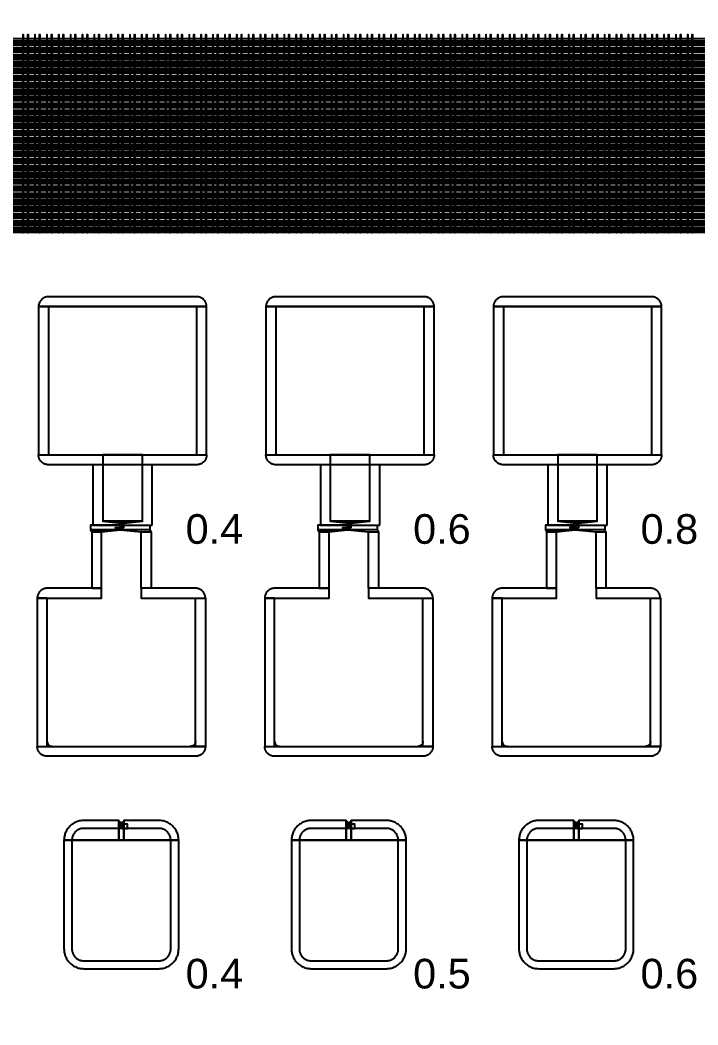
# Model space of a CAD drawing. Extents: x -50000 to 50000, y -50000 to 50000.
# Drawn here: x -17955 to -16584, y 39586 to 41620 of the extents above; entities that cross this region are included whole.
import ezdxf

# ---------------------------------------------------------------- set-up
doc = ezdxf.new("R2010")
doc.units = 0
doc.layers.get('0').update_dxf_attribs({"linetype": 'CONTINUOUS'})
for name, color, linetype in [('BASEMETAL', 4, 'CONTINUOUS'), ('FRAME', 8, 'CONTINUOUS'), ('MARKERS', 2, 'CONTINUOUS'), ('SECONDLAYER', 6, 'CONTINUOUS')]:
    doc.layers.add(name, color=color, linetype=linetype)
doc.styles.get("Standard").update_dxf_attribs({"font": 'arial.ttf'})

# ---------------------------------------------------------------- blocks, each defined once
blk = doc.blocks.new('CHIP_JARRAY')
for points in [[(500, 5478), (6500, 5478), (6500, 5482.3), (500, 5482.3)], [(500, 5475), (6500, 5475), (6500, 5477), (500, 5477)], [(500, 5472), (6500, 5472), (6500, 5474.4), (500, 5474.4)], [(500, 5469), (6500, 5469), (6500, 5471), (500, 5471)], [(500, 5464), (6500, 5464), (6500, 5468.3), (500, 5468.3)], [(500, 5461), (6500, 5461), (6500, 5463), (500, 5463)], [(500, 5458), (6500, 5458), (6500, 5460.4), (500, 5460.4)], [(500, 5455), (6500, 5455), (6500, 5457), (500, 5457)], [(500, 5450), (6500, 5450), (6500, 5454.3), (500, 5454.3)], [(500, 5447), (6500, 5447), (6500, 5449), (500, 5449)], [(500, 5444), (6500, 5444), (6500, 5446.4), (500, 5446.4)], [(500, 5441), (6500, 5441), (6500, 5443), (500, 5443)], [(500, 5436), (6500, 5436), (6500, 5440.3), (500, 5440.3)], [(500, 5433), (6500, 5433), (6500, 5435), (500, 5435)], [(500, 5430), (6500, 5430), (6500, 5432.4), (500, 5432.4)], [(500, 5427), (6500, 5427), (6500, 5429), (500, 5429)], [(500, 5422), (6500, 5422), (6500, 5426.3), (500, 5426.3)], [(500, 5419), (6500, 5419), (6500, 5421), (500, 5421)], [(500, 5416), (6500, 5416), (6500, 5418.4), (500, 5418.4)], [(500, 5413), (6500, 5413), (6500, 5415), (500, 5415)], [(500, 5408), (6500, 5408), (6500, 5412.3), (500, 5412.3)], [(500, 5405), (6500, 5405), (6500, 5407), (500, 5407)], [(500, 5402), (6500, 5402), (6500, 5404.4), (500, 5404.4)], [(500, 5399), (6500, 5399), (6500, 5401), (500, 5401)], [(500, 5394), (6500, 5394), (6500, 5398.3), (500, 5398.3)], [(500, 5391), (6500, 5391), (6500, 5393), (500, 5393)], [(500, 5388), (6500, 5388), (6500, 5390.4), (500, 5390.4)], [(500, 5385), (6500, 5385), (6500, 5387), (500, 5387)], [(500, 5380), (6500, 5380), (6500, 5384.3), (500, 5384.3)], [(500, 5377), (6500, 5377), (6500, 5379), (500, 5379)], [(500, 5374), (6500, 5374), (6500, 5376.4), (500, 5376.4)], [(500, 5371), (6500, 5371), (6500, 5373), (500, 5373)], [(500, 5366), (6500, 5366), (6500, 5370.3), (500, 5370.3)], [(500, 5363), (6500, 5363), (6500, 5365), (500, 5365)], [(500, 5360), (6500, 5360), (6500, 5362.4), (500, 5362.4)], [(500, 5357), (6500, 5357), (6500, 5359), (500, 5359)], [(500, 5352), (6500, 5352), (6500, 5356.3), (500, 5356.3)], [(500, 5349), (6500, 5349), (6500, 5351), (500, 5351)], [(500, 5346), (6500, 5346), (6500, 5348.4), (500, 5348.4)], [(500, 5343), (6500, 5343), (6500, 5345), (500, 5345)], [(500, 5338), (6500, 5338), (6500, 5342.3), (500, 5342.3)], [(500, 5335), (6500, 5335), (6500, 5337), (500, 5337)], [(500, 5332), (6500, 5332), (6500, 5334.4), (500, 5334.4)], [(500, 5329), (6500, 5329), (6500, 5331), (500, 5331)], [(500, 5324), (6500, 5324), (6500, 5328.3), (500, 5328.3)], [(500, 5321), (6500, 5321), (6500, 5323), (500, 5323)], [(500, 5318), (6500, 5318), (6500, 5320.4), (500, 5320.4)], [(500, 5315), (6500, 5315), (6500, 5317), (500, 5317)], [(500, 5310), (6500, 5310), (6500, 5314.3), (500, 5314.3)], [(500, 5307), (6500, 5307), (6500, 5309), (500, 5309)], [(500, 5304), (6500, 5304), (6500, 5306.4), (500, 5306.4)], [(500, 5301), (6500, 5301), (6500, 5303), (500, 5303)], [(500, 5296), (6500, 5296), (6500, 5300.3), (500, 5300.3)], [(500, 5293), (6500, 5293), (6500, 5295), (500, 5295)], [(500, 5290), (6500, 5290), (6500, 5292.4), (500, 5292.4)], [(500, 5287), (6500, 5287), (6500, 5289), (500, 5289)], [(500, 5282), (6500, 5282), (6500, 5286.3), (500, 5286.3)], [(500, 5279), (6500, 5279), (6500, 5281), (500, 5281)], [(500, 5276), (6500, 5276), (6500, 5278.4), (500, 5278.4)], [(500, 5273), (6500, 5273), (6500, 5275), (500, 5275)], [(500, 5268), (6500, 5268), (6500, 5272.3), (500, 5272.3)], [(500, 5265), (6500, 5265), (6500, 5267), (500, 5267)], [(500, 5262), (6500, 5262), (6500, 5264.4), (500, 5264.4)], [(500, 5259), (6500, 5259), (6500, 5261), (500, 5261)], [(500, 5254), (6500, 5254), (6500, 5258.3), (500, 5258.3)], [(500, 5251), (6500, 5251), (6500, 5253), (500, 5253)], [(500, 5248), (6500, 5248), (6500, 5250.4), (500, 5250.4)], [(500, 5245), (6500, 5245), (6500, 5247), (500, 5247)], [(500, 5240), (6500, 5240), (6500, 5244.3), (500, 5244.3)], [(500, 5237), (6500, 5237), (6500, 5239), (500, 5239)], [(500, 5234), (6500, 5234), (6500, 5236.4), (500, 5236.4)], [(500, 5231), (6500, 5231), (6500, 5233), (500, 5233)], [(500, 5226), (6500, 5226), (6500, 5230.3), (500, 5230.3)], [(500, 5223), (6500, 5223), (6500, 5225), (500, 5225)], [(500, 5220), (6500, 5220), (6500, 5222.4), (500, 5222.4)], [(500, 5217), (6500, 5217), (6500, 5219), (500, 5219)], [(500, 5212), (6500, 5212), (6500, 5216.3), (500, 5216.3)], [(500, 5209), (6500, 5209), (6500, 5211), (500, 5211)], [(500, 5206), (6500, 5206), (6500, 5208.4), (500, 5208.4)], [(500, 5203), (6500, 5203), (6500, 5205), (500, 5205)], [(500, 5198), (6500, 5198), (6500, 5202.3), (500, 5202.3)], [(500, 5195), (6500, 5195), (6500, 5197), (500, 5197)], [(500, 5192), (6500, 5192), (6500, 5194.4), (500, 5194.4)], [(500, 5189), (6500, 5189), (6500, 5191), (500, 5191)], [(500, 5184), (6500, 5184), (6500, 5188.3), (500, 5188.3)], [(500, 5181), (6500, 5181), (6500, 5183), (500, 5183)], [(500, 5178), (6500, 5178), (6500, 5180.4), (500, 5180.4)], [(500, 5175), (6500, 5175), (6500, 5177), (500, 5177)], [(500, 5170), (6500, 5170), (6500, 5174.3), (500, 5174.3)], [(500, 5167), (6500, 5167), (6500, 5169), (500, 5169)], [(500, 5164), (6500, 5164), (6500, 5166.4), (500, 5166.4)], [(500, 5161), (6500, 5161), (6500, 5163), (500, 5163)], [(500, 5156), (6500, 5156), (6500, 5160.3), (500, 5160.3)], [(500, 5153), (6500, 5153), (6500, 5155), (500, 5155)], [(500, 5150), (6500, 5150), (6500, 5152.4), (500, 5152.4)], [(500, 5147), (6500, 5147), (6500, 5149), (500, 5149)], [(500, 5142), (6500, 5142), (6500, 5146.3), (500, 5146.3)], [(500, 5139), (6500, 5139), (6500, 5141), (500, 5141)], [(500, 5136), (6500, 5136), (6500, 5138.4), (500, 5138.4)], [(500, 5133), (6500, 5133), (6500, 5135), (500, 5135)], [(500, 5128), (6500, 5128), (6500, 5132.3), (500, 5132.3)], [(500, 5125), (6500, 5125), (6500, 5127), (500, 5127)], [(500, 5122), (6500, 5122), (6500, 5124.4), (500, 5124.4)], [(500, 5119), (6500, 5119), (6500, 5121), (500, 5121)], [(500, 5114), (6500, 5114), (6500, 5118.3), (500, 5118.3)], [(500, 5111), (6500, 5111), (6500, 5113), (500, 5113)], [(500, 5108), (6500, 5108), (6500, 5110.4), (500, 5110.4)], [(500, 5105), (6500, 5105), (6500, 5107), (500, 5107)], [(500, 5100), (6500, 5100), (6500, 5104.3), (500, 5104.3)], [(500, 5097), (6500, 5097), (6500, 5099), (500, 5099)], [(500, 5094), (6500, 5094), (6500, 5096.4), (500, 5096.4)], [(500, 5091), (6500, 5091), (6500, 5093), (500, 5093)], [(3752.5, 4940), (3922.5, 4940), (3922.5, 4940), (3922.5, 4941), (3922.4, 4942.1), (3922.3, 4943.1), (3922.1, 4944.2), (3921.8, 4945.2), (3921.5, 4946.2), (3921.2, 4947.2), (3920.8, 4948.1), (3920.3, 4949.1), (3919.8, 4950), (3919.3, 4950.9), (3918.7, 4951.8), (3918, 4952.6), (3917.4, 4953.4), (3916.6, 4954.1), (3915.9, 4954.9), (3915.1, 4955.5), (3914.3, 4956.2), (3913.4, 4956.8), (3912.5, 4957.3), (3911.6, 4957.8), (3910.6, 4958.3), (3909.7, 4958.7), (3908.7, 4959), (3907.7, 4959.3), (3906.7, 4959.6), (3905.6, 4959.8), (3904.6, 4959.9), (3903.5, 4960), (3902.5, 4960), (3602.5, 4960), (3601.5, 4960), (3600.4, 4959.9), (3599.4, 4959.8), (3598.3, 4959.6), (3597.3, 4959.3), (3596.3, 4959), (3595.3, 4958.7), (3594.4, 4958.3), (3593.4, 4957.8), (3592.5, 4957.3), (3591.6, 4956.8), (3590.7, 4956.2), (3589.9, 4955.5), (3589.1, 4954.9), (3588.4, 4954.1), (3587.6, 4953.4), (3587, 4952.6), (3586.3, 4951.8), (3585.7, 4950.9), (3585.2, 4950), (3584.7, 4949.1), (3584.2, 4948.1), (3583.8, 4947.2), (3583.5, 4946.2), (3583.2, 4945.2), (3582.9, 4944.2), (3582.7, 4943.1), (3582.6, 4942.1), (3582.5, 4941), (3582.5, 4940), (3582.5, 4940)], [(4212.5, 4940), (4382.5, 4940), (4382.5, 4940), (4382.5, 4941), (4382.4, 4942.1), (4382.3, 4943.1), (4382.1, 4944.2), (4381.8, 4945.2), (4381.5, 4946.2), (4381.2, 4947.2), (4380.8, 4948.1), (4380.3, 4949.1), (4379.8, 4950), (4379.3, 4950.9), (4378.7, 4951.8), (4378, 4952.6), (4377.4, 4953.4), (4376.6, 4954.1), (4375.9, 4954.9), (4375.1, 4955.5), (4374.3, 4956.2), (4373.4, 4956.8), (4372.5, 4957.3), (4371.6, 4957.8), (4370.6, 4958.3), (4369.7, 4958.7), (4368.7, 4959), (4367.7, 4959.3), (4366.7, 4959.6), (4365.6, 4959.8), (4364.6, 4959.9), (4363.5, 4960), (4362.5, 4960), (4062.5, 4960), (4061.5, 4960), (4060.4, 4959.9), (4059.4, 4959.8), (4058.3, 4959.6), (4057.3, 4959.3), (4056.3, 4959), (4055.3, 4958.7), (4054.4, 4958.3), (4053.4, 4957.8), (4052.5, 4957.3), (4051.6, 4956.8), (4050.7, 4956.2), (4049.9, 4955.5), (4049.1, 4954.9), (4048.4, 4954.1), (4047.6, 4953.4), (4047, 4952.6), (4046.3, 4951.8), (4045.7, 4950.9), (4045.2, 4950), (4044.7, 4949.1), (4044.2, 4948.1), (4043.8, 4947.2), (4043.5, 4946.2), (4043.2, 4945.2), (4042.9, 4944.2), (4042.7, 4943.1), (4042.6, 4942.1), (4042.5, 4941), (4042.5, 4940), (4042.5, 4940)], [(4672.5, 4940), (4842.5, 4940), (4842.5, 4940), (4842.5, 4941), (4842.4, 4942.1), (4842.3, 4943.1), (4842.1, 4944.2), (4841.8, 4945.2), (4841.5, 4946.2), (4841.2, 4947.2), (4840.8, 4948.1), (4840.3, 4949.1), (4839.8, 4950), (4839.3, 4950.9), (4838.7, 4951.8), (4838, 4952.6), (4837.4, 4953.4), (4836.6, 4954.1), (4835.9, 4954.9), (4835.1, 4955.5), (4834.3, 4956.2), (4833.4, 4956.8), (4832.5, 4957.3), (4831.6, 4957.8), (4830.6, 4958.3), (4829.7, 4958.7), (4828.7, 4959), (4827.7, 4959.3), (4826.7, 4959.6), (4825.6, 4959.8), (4824.6, 4959.9), (4823.5, 4960), (4822.5, 4960), (4522.5, 4960), (4521.5, 4960), (4520.4, 4959.9), (4519.4, 4959.8), (4518.3, 4959.6), (4517.3, 4959.3), (4516.3, 4959), (4515.3, 4958.7), (4514.4, 4958.3), (4513.4, 4957.8), (4512.5, 4957.3), (4511.6, 4956.8), (4510.7, 4956.2), (4509.9, 4955.5), (4509.1, 4954.9), (4508.4, 4954.1), (4507.6, 4953.4), (4507, 4952.6), (4506.3, 4951.8), (4505.7, 4950.9), (4505.2, 4950), (4504.7, 4949.1), (4504.2, 4948.1), (4503.8, 4947.2), (4503.5, 4946.2), (4503.2, 4945.2), (4502.9, 4944.2), (4502.7, 4943.1), (4502.6, 4942.1), (4502.5, 4941), (4502.5, 4940), (4502.5, 4940)], [(3922.5, 4640), (3922.5, 4940), (3582.5, 4940), (3582.5, 4640)], [(4382.5, 4640), (4382.5, 4940), (4042.5, 4940), (4042.5, 4640)], [(4842.5, 4640), (4842.5, 4940), (4502.5, 4940), (4502.5, 4640)], [(3752.5, 4640), (3922.5, 4640), (3922.5, 4640), (3922.5, 4639), (3922.4, 4637.9), (3922.3, 4636.9), (3922.1, 4635.8), (3921.8, 4634.8), (3921.5, 4633.8), (3921.2, 4632.8), (3920.8, 4631.9), (3920.3, 4630.9), (3919.8, 4630), (3919.3, 4629.1), (3918.7, 4628.2), (3918, 4627.4), (3917.4, 4626.6), (3916.6, 4625.9), (3915.9, 4625.1), (3915.1, 4624.5), (3914.3, 4623.8), (3913.4, 4623.2), (3912.5, 4622.7), (3911.6, 4622.2), (3910.6, 4621.7), (3909.7, 4621.3), (3908.7, 4621), (3907.7, 4620.7), (3906.7, 4620.4), (3905.6, 4620.2), (3904.6, 4620.1), (3903.5, 4620), (3902.5, 4620), (3602.5, 4620), (3601.5, 4620), (3600.4, 4620.1), (3599.4, 4620.2), (3598.3, 4620.4), (3597.3, 4620.7), (3596.3, 4621), (3595.3, 4621.3), (3594.4, 4621.7), (3593.4, 4622.2), (3592.5, 4622.7), (3591.6, 4623.2), (3590.7, 4623.8), (3589.9, 4624.5), (3589.1, 4625.1), (3588.4, 4625.9), (3587.6, 4626.6), (3587, 4627.4), (3586.3, 4628.2), (3585.7, 4629.1), (3585.2, 4630), (3584.7, 4630.9), (3584.2, 4631.9), (3583.8, 4632.8), (3583.5, 4633.8), (3583.2, 4634.8), (3582.9, 4635.8), (3582.7, 4636.9), (3582.6, 4637.9), (3582.5, 4639), (3582.5, 4640), (3582.5, 4640)], [(4212.5, 4640), (4382.5, 4640), (4382.5, 4640), (4382.5, 4639), (4382.4, 4637.9), (4382.3, 4636.9), (4382.1, 4635.8), (4381.8, 4634.8), (4381.5, 4633.8), (4381.2, 4632.8), (4380.8, 4631.9), (4380.3, 4630.9), (4379.8, 4630), (4379.3, 4629.1), (4378.7, 4628.2), (4378, 4627.4), (4377.4, 4626.6), (4376.6, 4625.9), (4375.9, 4625.1), (4375.1, 4624.5), (4374.3, 4623.8), (4373.4, 4623.2), (4372.5, 4622.7), (4371.6, 4622.2), (4370.6, 4621.7), (4369.7, 4621.3), (4368.7, 4621), (4367.7, 4620.7), (4366.7, 4620.4), (4365.6, 4620.2), (4364.6, 4620.1), (4363.5, 4620), (4362.5, 4620), (4062.5, 4620), (4061.5, 4620), (4060.4, 4620.1), (4059.4, 4620.2), (4058.3, 4620.4), (4057.3, 4620.7), (4056.3, 4621), (4055.3, 4621.3), (4054.4, 4621.7), (4053.4, 4622.2), (4052.5, 4622.7), (4051.6, 4623.2), (4050.7, 4623.8), (4049.9, 4624.5), (4049.1, 4625.1), (4048.4, 4625.9), (4047.6, 4626.6), (4047, 4627.4), (4046.3, 4628.2), (4045.7, 4629.1), (4045.2, 4630), (4044.7, 4630.9), (4044.2, 4631.9), (4043.8, 4632.8), (4043.5, 4633.8), (4043.2, 4634.8), (4042.9, 4635.8), (4042.7, 4636.9), (4042.6, 4637.9), (4042.5, 4639), (4042.5, 4640), (4042.5, 4640)], [(4672.5, 4640), (4842.5, 4640), (4842.5, 4640), (4842.5, 4639), (4842.4, 4637.9), (4842.3, 4636.9), (4842.1, 4635.8), (4841.8, 4634.8), (4841.5, 4633.8), (4841.2, 4632.8), (4840.8, 4631.9), (4840.3, 4630.9), (4839.8, 4630), (4839.3, 4629.1), (4838.7, 4628.2), (4838, 4627.4), (4837.4, 4626.6), (4836.6, 4625.9), (4835.9, 4625.1), (4835.1, 4624.5), (4834.3, 4623.8), (4833.4, 4623.2), (4832.5, 4622.7), (4831.6, 4622.2), (4830.6, 4621.7), (4829.7, 4621.3), (4828.7, 4621), (4827.7, 4620.7), (4826.7, 4620.4), (4825.6, 4620.2), (4824.6, 4620.1), (4823.5, 4620), (4822.5, 4620), (4522.5, 4620), (4521.5, 4620), (4520.4, 4620.1), (4519.4, 4620.2), (4518.3, 4620.4), (4517.3, 4620.7), (4516.3, 4621), (4515.3, 4621.3), (4514.4, 4621.7), (4513.4, 4622.2), (4512.5, 4622.7), (4511.6, 4623.2), (4510.7, 4623.8), (4509.9, 4624.5), (4509.1, 4625.1), (4508.4, 4625.9), (4507.6, 4626.6), (4507, 4627.4), (4506.3, 4628.2), (4505.7, 4629.1), (4505.2, 4630), (4504.7, 4630.9), (4504.2, 4631.9), (4503.8, 4632.8), (4503.5, 4633.8), (4503.2, 4634.8), (4502.9, 4635.8), (4502.7, 4636.9), (4502.6, 4637.9), (4502.5, 4639), (4502.5, 4640), (4502.5, 4640)], [(3812.5, 4498), (3812.5, 4620), (3692.5, 4620), (3692.5, 4498)], [(4272.5, 4498), (4272.5, 4620), (4152.5, 4620), (4152.5, 4498)], [(4732.5, 4498), (4732.5, 4620), (4612.5, 4620), (4612.5, 4498)], [(3747.3, 4488), (3747.3, 4498), (3687.5, 4498), (3687.5, 4488)], [(3747.7, 4488), (3747.7, 4498), (3807.5, 4498), (3807.5, 4488)], [(4207.2, 4488), (4207.2, 4498), (4147.5, 4498), (4147.5, 4488)], [(4207.8, 4488), (4207.8, 4498), (4267.5, 4498), (4267.5, 4488)], [(4667.1, 4488), (4667.1, 4498), (4607.5, 4498), (4607.5, 4488)], [(4667.9, 4488), (4667.9, 4498), (4727.5, 4498), (4727.5, 4488)], [(3710, 4484), (3747.3, 4488), (3687.5, 4488), (3690, 4484)], [(3710, 4370), (3710, 4484), (3690, 4484), (3690, 4370)], [(3810, 4484), (3807.5, 4488), (3747.7, 4488), (3790, 4484)], [(3790, 4370), (3790, 4484), (3810, 4484), (3810, 4370)], [(4170, 4484), (4207.2, 4488), (4147.5, 4488), (4150, 4484)], [(4170, 4370), (4170, 4484), (4150, 4484), (4150, 4370)], [(4270, 4484), (4267.5, 4488), (4207.8, 4488), (4250, 4484)], [(4250, 4370), (4250, 4484), (4270, 4484), (4270, 4370)], [(4630, 4484), (4667.1, 4488), (4607.5, 4488), (4610, 4484)], [(4630, 4370), (4630, 4484), (4610, 4484), (4610, 4370)], [(4730, 4484), (4727.5, 4488), (4667.9, 4488), (4710, 4484)], [(4710, 4370), (4710, 4484), (4730, 4484), (4730, 4370)], [(3645, 4350), (3710, 4350), (3710, 4370), (3600, 4370), (3599, 4370), (3597.9, 4369.9), (3596.9, 4369.8), (3595.8, 4369.6), (3594.8, 4369.3), (3593.8, 4369), (3592.8, 4368.7), (3591.9, 4368.3), (3590.9, 4367.8), (3590, 4367.3), (3589.1, 4366.8), (3588.2, 4366.2), (3587.4, 4365.5), (3586.6, 4364.9), (3585.9, 4364.1), (3585.1, 4363.4), (3584.5, 4362.6), (3583.8, 4361.8), (3583.2, 4360.9), (3582.7, 4360), (3582.2, 4359.1), (3581.7, 4358.1), (3581.3, 4357.2), (3581, 4356.2), (3580.7, 4355.2), (3580.4, 4354.2), (3580.2, 4353.1), (3580.1, 4352.1), (3580, 4351), (3580, 4350), (3580, 4350)], [(3855, 4350), (3920, 4350), (3920, 4350), (3920, 4351), (3919.9, 4352.1), (3919.8, 4353.1), (3919.6, 4354.2), (3919.3, 4355.2), (3919, 4356.2), (3918.7, 4357.2), (3918.3, 4358.1), (3917.8, 4359.1), (3917.3, 4360), (3916.8, 4360.9), (3916.2, 4361.8), (3915.5, 4362.6), (3914.9, 4363.4), (3914.1, 4364.1), (3913.4, 4364.9), (3912.6, 4365.5), (3911.8, 4366.2), (3910.9, 4366.8), (3910, 4367.3), (3909.1, 4367.8), (3908.1, 4368.3), (3907.2, 4368.7), (3906.2, 4369), (3905.2, 4369.3), (3904.2, 4369.6), (3903.1, 4369.8), (3902.1, 4369.9), (3901, 4370), (3900, 4370), (3790, 4370), (3790, 4350)], [(4105, 4350), (4170, 4350), (4170, 4370), (4060, 4370), (4059, 4370), (4057.9, 4369.9), (4056.9, 4369.8), (4055.8, 4369.6), (4054.8, 4369.3), (4053.8, 4369), (4052.8, 4368.7), (4051.9, 4368.3), (4050.9, 4367.8), (4050, 4367.3), (4049.1, 4366.8), (4048.2, 4366.2), (4047.4, 4365.5), (4046.6, 4364.9), (4045.9, 4364.1), (4045.1, 4363.4), (4044.5, 4362.6), (4043.8, 4361.8), (4043.2, 4360.9), (4042.7, 4360), (4042.2, 4359.1), (4041.7, 4358.1), (4041.3, 4357.2), (4041, 4356.2), (4040.7, 4355.2), (4040.4, 4354.2), (4040.2, 4353.1), (4040.1, 4352.1), (4040, 4351), (4040, 4350), (4040, 4350)], [(4315, 4350), (4380, 4350), (4380, 4350), (4380, 4351), (4379.9, 4352.1), (4379.8, 4353.1), (4379.6, 4354.2), (4379.3, 4355.2), (4379, 4356.2), (4378.7, 4357.2), (4378.3, 4358.1), (4377.8, 4359.1), (4377.3, 4360), (4376.8, 4360.9), (4376.2, 4361.8), (4375.5, 4362.6), (4374.9, 4363.4), (4374.1, 4364.1), (4373.4, 4364.9), (4372.6, 4365.5), (4371.8, 4366.2), (4370.9, 4366.8), (4370, 4367.3), (4369.1, 4367.8), (4368.1, 4368.3), (4367.2, 4368.7), (4366.2, 4369), (4365.2, 4369.3), (4364.2, 4369.6), (4363.1, 4369.8), (4362.1, 4369.9), (4361, 4370), (4360, 4370), (4250, 4370), (4250, 4350)], [(4565, 4350), (4630, 4350), (4630, 4370), (4520, 4370), (4519, 4370), (4517.9, 4369.9), (4516.9, 4369.8), (4515.8, 4369.6), (4514.8, 4369.3), (4513.8, 4369), (4512.8, 4368.7), (4511.9, 4368.3), (4510.9, 4367.8), (4510, 4367.3), (4509.1, 4366.8), (4508.2, 4366.2), (4507.4, 4365.5), (4506.6, 4364.9), (4505.9, 4364.1), (4505.1, 4363.4), (4504.5, 4362.6), (4503.8, 4361.8), (4503.2, 4360.9), (4502.7, 4360), (4502.2, 4359.1), (4501.7, 4358.1), (4501.3, 4357.2), (4501, 4356.2), (4500.7, 4355.2), (4500.4, 4354.2), (4500.2, 4353.1), (4500.1, 4352.1), (4500, 4351), (4500, 4350), (4500, 4350)], [(4775, 4350), (4840, 4350), (4840, 4350), (4840, 4351), (4839.9, 4352.1), (4839.8, 4353.1), (4839.6, 4354.2), (4839.3, 4355.2), (4839, 4356.2), (4838.7, 4357.2), (4838.3, 4358.1), (4837.8, 4359.1), (4837.3, 4360), (4836.8, 4360.9), (4836.2, 4361.8), (4835.5, 4362.6), (4834.9, 4363.4), (4834.1, 4364.1), (4833.4, 4364.9), (4832.6, 4365.5), (4831.8, 4366.2), (4830.9, 4366.8), (4830, 4367.3), (4829.1, 4367.8), (4828.1, 4368.3), (4827.2, 4368.7), (4826.2, 4369), (4825.2, 4369.3), (4824.2, 4369.6), (4823.1, 4369.8), (4822.1, 4369.9), (4821, 4370), (4820, 4370), (4710, 4370), (4710, 4350)], [(3600, 4050), (3600, 4350), (3580, 4350), (3580, 4050)], [(3900, 4050), (3900, 4350), (3920, 4350), (3920, 4050)], [(4060, 4050), (4060, 4350), (4040, 4350), (4040, 4050)], [(4360, 4050), (4360, 4350), (4380, 4350), (4380, 4050)], [(4520, 4050), (4520, 4350), (4500, 4350), (4500, 4050)], [(4820, 4050), (4820, 4350), (4840, 4350), (4840, 4050)], [(3750, 4050), (3920, 4050), (3920, 4050), (3920, 4049), (3919.9, 4047.9), (3919.8, 4046.9), (3919.6, 4045.8), (3919.3, 4044.8), (3919, 4043.8), (3918.7, 4042.8), (3918.3, 4041.9), (3917.8, 4040.9), (3917.3, 4040), (3916.8, 4039.1), (3916.2, 4038.2), (3915.5, 4037.4), (3914.9, 4036.6), (3914.1, 4035.9), (3913.4, 4035.1), (3912.6, 4034.5), (3911.8, 4033.8), (3910.9, 4033.2), (3910, 4032.7), (3909.1, 4032.2), (3908.1, 4031.7), (3907.2, 4031.3), (3906.2, 4031), (3905.2, 4030.7), (3904.2, 4030.4), (3903.1, 4030.2), (3902.1, 4030.1), (3901, 4030), (3900, 4030), (3600, 4030), (3599, 4030), (3597.9, 4030.1), (3596.9, 4030.2), (3595.8, 4030.4), (3594.8, 4030.7), (3593.8, 4031), (3592.8, 4031.3), (3591.9, 4031.7), (3590.9, 4032.2), (3590, 4032.7), (3589.1, 4033.2), (3588.2, 4033.8), (3587.4, 4034.5), (3586.6, 4035.1), (3585.9, 4035.9), (3585.1, 4036.6), (3584.5, 4037.4), (3583.8, 4038.2), (3583.2, 4039.1), (3582.7, 4040), (3582.2, 4040.9), (3581.7, 4041.9), (3581.3, 4042.8), (3581, 4043.8), (3580.7, 4044.8), (3580.4, 4045.8), (3580.2, 4046.9), (3580.1, 4047.9), (3580, 4049), (3580, 4050), (3580, 4050)], [(3600, 4050), (3600, 4060), (3600.1, 4059), (3600.2, 4057.9), (3600.5, 4056.9), (3600.9, 4055.9), (3601.3, 4055), (3601.9, 4054.1), (3602.6, 4053.3), (3603.3, 4052.6), (3604.1, 4051.9), (3605, 4051.3), (3605.9, 4050.9), (3606.9, 4050.5), (3607.9, 4050.2), (3609, 4050.1), (3610, 4050)], [(3900, 4050), (3900, 4060), (3899.9, 4059), (3899.8, 4057.9), (3899.5, 4056.9), (3899.1, 4055.9), (3898.7, 4055), (3898.1, 4054.1), (3897.4, 4053.3), (3896.7, 4052.6), (3895.9, 4051.9), (3895, 4051.3), (3894.1, 4050.9), (3893.1, 4050.5), (3892.1, 4050.2), (3891, 4050.1), (3890, 4050)], [(4210, 4050), (4380, 4050), (4380, 4050), (4380, 4049), (4379.9, 4047.9), (4379.8, 4046.9), (4379.6, 4045.8), (4379.3, 4044.8), (4379, 4043.8), (4378.7, 4042.8), (4378.3, 4041.9), (4377.8, 4040.9), (4377.3, 4040), (4376.8, 4039.1), (4376.2, 4038.2), (4375.5, 4037.4), (4374.9, 4036.6), (4374.1, 4035.9), (4373.4, 4035.1), (4372.6, 4034.5), (4371.8, 4033.8), (4370.9, 4033.2), (4370, 4032.7), (4369.1, 4032.2), (4368.1, 4031.7), (4367.2, 4031.3), (4366.2, 4031), (4365.2, 4030.7), (4364.2, 4030.4), (4363.1, 4030.2), (4362.1, 4030.1), (4361, 4030), (4360, 4030), (4060, 4030), (4059, 4030), (4057.9, 4030.1), (4056.9, 4030.2), (4055.8, 4030.4), (4054.8, 4030.7), (4053.8, 4031), (4052.8, 4031.3), (4051.9, 4031.7), (4050.9, 4032.2), (4050, 4032.7), (4049.1, 4033.2), (4048.2, 4033.8), (4047.4, 4034.5), (4046.6, 4035.1), (4045.9, 4035.9), (4045.1, 4036.6), (4044.5, 4037.4), (4043.8, 4038.2), (4043.2, 4039.1), (4042.7, 4040), (4042.2, 4040.9), (4041.7, 4041.9), (4041.3, 4042.8), (4041, 4043.8), (4040.7, 4044.8), (4040.4, 4045.8), (4040.2, 4046.9), (4040.1, 4047.9), (4040, 4049), (4040, 4050), (4040, 4050)], [(4060, 4050), (4060, 4060), (4060.1, 4059), (4060.2, 4057.9), (4060.5, 4056.9), (4060.9, 4055.9), (4061.3, 4055), (4061.9, 4054.1), (4062.6, 4053.3), (4063.3, 4052.6), (4064.1, 4051.9), (4065, 4051.3), (4065.9, 4050.9), (4066.9, 4050.5), (4067.9, 4050.2), (4069, 4050.1), (4070, 4050)], [(4360, 4050), (4360, 4060), (4359.9, 4059), (4359.8, 4057.9), (4359.5, 4056.9), (4359.1, 4055.9), (4358.7, 4055), (4358.1, 4054.1), (4357.4, 4053.3), (4356.7, 4052.6), (4355.9, 4051.9), (4355, 4051.3), (4354.1, 4050.9), (4353.1, 4050.5), (4352.1, 4050.2), (4351, 4050.1), (4350, 4050)], [(4670, 4050), (4840, 4050), (4840, 4050), (4840, 4049), (4839.9, 4047.9), (4839.8, 4046.9), (4839.6, 4045.8), (4839.3, 4044.8), (4839, 4043.8), (4838.7, 4042.8), (4838.3, 4041.9), (4837.8, 4040.9), (4837.3, 4040), (4836.8, 4039.1), (4836.2, 4038.2), (4835.5, 4037.4), (4834.9, 4036.6), (4834.1, 4035.9), (4833.4, 4035.1), (4832.6, 4034.5), (4831.8, 4033.8), (4830.9, 4033.2), (4830, 4032.7), (4829.1, 4032.2), (4828.1, 4031.7), (4827.2, 4031.3), (4826.2, 4031), (4825.2, 4030.7), (4824.2, 4030.4), (4823.1, 4030.2), (4822.1, 4030.1), (4821, 4030), (4820, 4030), (4520, 4030), (4519, 4030), (4517.9, 4030.1), (4516.9, 4030.2), (4515.8, 4030.4), (4514.8, 4030.7), (4513.8, 4031), (4512.8, 4031.3), (4511.9, 4031.7), (4510.9, 4032.2), (4510, 4032.7), (4509.1, 4033.2), (4508.2, 4033.8), (4507.4, 4034.5), (4506.6, 4035.1), (4505.9, 4035.9), (4505.1, 4036.6), (4504.5, 4037.4), (4503.8, 4038.2), (4503.2, 4039.1), (4502.7, 4040), (4502.2, 4040.9), (4501.7, 4041.9), (4501.3, 4042.8), (4501, 4043.8), (4500.7, 4044.8), (4500.4, 4045.8), (4500.2, 4046.9), (4500.1, 4047.9), (4500, 4049), (4500, 4050), (4500, 4050)], [(4520, 4050), (4520, 4060), (4520.1, 4059), (4520.2, 4057.9), (4520.5, 4056.9), (4520.9, 4055.9), (4521.3, 4055), (4521.9, 4054.1), (4522.6, 4053.3), (4523.3, 4052.6), (4524.1, 4051.9), (4525, 4051.3), (4525.9, 4050.9), (4526.9, 4050.5), (4527.9, 4050.2), (4529, 4050.1), (4530, 4050)], [(4820, 4050), (4820, 4060), (4819.9, 4059), (4819.8, 4057.9), (4819.5, 4056.9), (4819.1, 4055.9), (4818.7, 4055), (4818.1, 4054.1), (4817.4, 4053.3), (4816.7, 4052.6), (4815.9, 4051.9), (4815, 4051.3), (4814.1, 4050.9), (4813.1, 4050.5), (4812.1, 4050.2), (4811, 4050.1), (4810, 4050)], [(3689.5, 3860), (3745, 3860), (3745, 3900), (3674, 3900), (3671.9, 3899.9), (3669.8, 3899.8), (3667.7, 3899.5), (3665.7, 3899.1), (3663.6, 3898.6), (3661.6, 3898), (3659.7, 3897.3), (3657.7, 3896.5), (3655.8, 3895.6), (3654, 3894.6), (3652.2, 3893.5), (3650.5, 3892.4), (3648.8, 3891.1), (3647.2, 3889.7), (3645.7, 3888.3), (3644.3, 3886.8), (3642.9, 3885.2), (3641.6, 3883.5), (3640.5, 3881.8), (3639.4, 3880), (3638.4, 3878.2), (3637.5, 3876.3), (3636.7, 3874.3), (3636, 3872.4), (3635.4, 3870.4), (3634.9, 3868.3), (3634.5, 3866.3), (3634.2, 3864.2), (3634.1, 3862.1), (3634, 3860), (3634, 3860)], [(3749.8, 3895.5), (3745, 3899.5), (3745, 3899.5), (3745, 3895.5)], [(3749.8, 3888.5), (3749.8, 3895.5), (3745, 3895.5), (3745, 3888.5)], [(3755, 3860), (3755, 3888.5), (3745, 3888.5), (3745, 3860)], [(3755, 3895.5), (3755, 3899.5), (3755, 3899.5), (3750.2, 3895.5)], [(3750.2, 3888.5), (3750.2, 3895.5), (3755, 3895.5), (3755, 3888.5)], [(3810.5, 3860), (3866, 3860), (3866, 3860), (3865.9, 3862.1), (3865.8, 3864.2), (3865.5, 3866.3), (3865.1, 3868.3), (3864.6, 3870.4), (3864, 3872.4), (3863.3, 3874.3), (3862.5, 3876.3), (3861.6, 3878.2), (3860.6, 3880), (3859.5, 3881.8), (3858.4, 3883.5), (3857.1, 3885.2), (3855.7, 3886.8), (3854.3, 3888.3), (3852.8, 3889.7), (3851.2, 3891.1), (3849.5, 3892.4), (3847.8, 3893.5), (3846, 3894.6), (3844.2, 3895.6), (3842.3, 3896.5), (3840.3, 3897.3), (3838.4, 3898), (3836.4, 3898.6), (3834.3, 3899.1), (3832.3, 3899.5), (3830.2, 3899.8), (3828.1, 3899.9), (3826, 3900), (3755, 3900), (3755, 3860)], [(4149.5, 3860), (4205, 3860), (4205, 3900), (4134, 3900), (4131.9, 3899.9), (4129.8, 3899.8), (4127.7, 3899.5), (4125.7, 3899.1), (4123.6, 3898.6), (4121.6, 3898), (4119.7, 3897.3), (4117.7, 3896.5), (4115.8, 3895.6), (4114, 3894.6), (4112.2, 3893.5), (4110.5, 3892.4), (4108.8, 3891.1), (4107.2, 3889.7), (4105.7, 3888.3), (4104.3, 3886.8), (4102.9, 3885.2), (4101.6, 3883.5), (4100.5, 3881.8), (4099.4, 3880), (4098.4, 3878.2), (4097.5, 3876.3), (4096.7, 3874.3), (4096, 3872.4), (4095.4, 3870.4), (4094.9, 3868.3), (4094.5, 3866.3), (4094.2, 3864.2), (4094.1, 3862.1), (4094, 3860), (4094, 3860)], [(4209.8, 3895.5), (4205, 3899.5), (4205, 3899.5), (4205, 3895.5)], [(4209.8, 3888.5), (4209.8, 3895.5), (4205, 3895.5), (4205, 3888.5)], [(4215, 3860), (4215, 3888.5), (4205, 3888.5), (4205, 3860)], [(4215, 3895.5), (4215, 3899.5), (4215, 3899.5), (4210.2, 3895.5)], [(4210.2, 3888.5), (4210.2, 3895.5), (4215, 3895.5), (4215, 3888.5)], [(4270.5, 3860), (4326, 3860), (4326, 3860), (4325.9, 3862.1), (4325.8, 3864.2), (4325.5, 3866.3), (4325.1, 3868.3), (4324.6, 3870.4), (4324, 3872.4), (4323.3, 3874.3), (4322.5, 3876.3), (4321.6, 3878.2), (4320.6, 3880), (4319.5, 3881.8), (4318.4, 3883.5), (4317.1, 3885.2), (4315.7, 3886.8), (4314.3, 3888.3), (4312.8, 3889.7), (4311.2, 3891.1), (4309.5, 3892.4), (4307.8, 3893.5), (4306, 3894.6), (4304.2, 3895.6), (4302.3, 3896.5), (4300.3, 3897.3), (4298.4, 3898), (4296.4, 3898.6), (4294.3, 3899.1), (4292.3, 3899.5), (4290.2, 3899.8), (4288.1, 3899.9), (4286, 3900), (4215, 3900), (4215, 3860)], [(4609.5, 3860), (4665, 3860), (4665, 3900), (4594, 3900), (4591.9, 3899.9), (4589.8, 3899.8), (4587.7, 3899.5), (4585.7, 3899.1), (4583.6, 3898.6), (4581.6, 3898), (4579.7, 3897.3), (4577.7, 3896.5), (4575.8, 3895.6), (4574, 3894.6), (4572.2, 3893.5), (4570.5, 3892.4), (4568.8, 3891.1), (4567.2, 3889.7), (4565.7, 3888.3), (4564.3, 3886.8), (4562.9, 3885.2), (4561.6, 3883.5), (4560.5, 3881.8), (4559.4, 3880), (4558.4, 3878.2), (4557.5, 3876.3), (4556.7, 3874.3), (4556, 3872.4), (4555.4, 3870.4), (4554.9, 3868.3), (4554.5, 3866.3), (4554.2, 3864.2), (4554.1, 3862.1), (4554, 3860), (4554, 3860)], [(4669.7, 3895.5), (4665, 3899.5), (4665, 3899.5), (4665, 3895.5)], [(4669.7, 3888.5), (4669.7, 3895.5), (4665, 3895.5), (4665, 3888.5)], [(4675, 3860), (4675, 3888.5), (4665, 3888.5), (4665, 3860)], [(4675, 3895.5), (4675, 3899.5), (4675, 3899.5), (4670.3, 3895.5)], [(4670.3, 3888.5), (4670.3, 3895.5), (4675, 3895.5), (4675, 3888.5)], [(4730.5, 3860), (4786, 3860), (4786, 3860), (4785.9, 3862.1), (4785.8, 3864.2), (4785.5, 3866.3), (4785.1, 3868.3), (4784.6, 3870.4), (4784, 3872.4), (4783.3, 3874.3), (4782.5, 3876.3), (4781.6, 3878.2), (4780.6, 3880), (4779.5, 3881.8), (4778.4, 3883.5), (4777.1, 3885.2), (4775.7, 3886.8), (4774.3, 3888.3), (4772.8, 3889.7), (4771.2, 3891.1), (4769.5, 3892.4), (4767.8, 3893.5), (4766, 3894.6), (4764.2, 3895.6), (4762.3, 3896.5), (4760.3, 3897.3), (4758.4, 3898), (4756.4, 3898.6), (4754.3, 3899.1), (4752.3, 3899.5), (4750.2, 3899.8), (4748.1, 3899.9), (4746, 3900), (4675, 3900), (4675, 3860)], [(3750, 3600), (3826, 3600), (3828.1, 3600.1), (3830.2, 3600.2), (3832.3, 3600.5), (3834.3, 3600.9), (3836.4, 3601.4), (3838.4, 3602), (3840.3, 3602.7), (3842.3, 3603.5), (3844.2, 3604.4), (3846, 3605.4), (3847.8, 3606.5), (3849.5, 3607.6), (3851.2, 3608.9), (3852.8, 3610.3), (3854.3, 3611.7), (3855.7, 3613.2), (3857.1, 3614.8), (3858.4, 3616.5), (3859.5, 3618.2), (3860.6, 3620), (3861.6, 3621.8), (3862.5, 3623.7), (3863.3, 3625.7), (3864, 3627.6), (3864.6, 3629.6), (3865.1, 3631.7), (3865.5, 3633.7), (3865.8, 3635.8), (3865.9, 3637.9), (3866, 3640), (3866, 3860), (3634, 3860), (3634, 3640), (3634.1, 3637.9), (3634.2, 3635.8), (3634.5, 3633.7), (3634.9, 3631.7), (3635.4, 3629.6), (3636, 3627.6), (3636.7, 3625.7), (3637.5, 3623.7), (3638.4, 3621.8), (3639.4, 3620), (3640.5, 3618.2), (3641.6, 3616.5), (3642.9, 3614.8), (3644.3, 3613.2), (3645.7, 3611.7), (3647.2, 3610.3), (3648.8, 3608.9), (3650.5, 3607.6), (3652.2, 3606.5), (3654, 3605.4), (3655.8, 3604.4), (3657.7, 3603.5), (3659.7, 3602.7), (3661.6, 3602), (3663.6, 3601.4), (3665.7, 3600.9), (3667.7, 3600.5), (3669.8, 3600.2), (3671.9, 3600.1), (3674, 3600)], [(4210, 3600), (4286, 3600), (4288.1, 3600.1), (4290.2, 3600.2), (4292.3, 3600.5), (4294.3, 3600.9), (4296.4, 3601.4), (4298.4, 3602), (4300.3, 3602.7), (4302.3, 3603.5), (4304.2, 3604.4), (4306, 3605.4), (4307.8, 3606.5), (4309.5, 3607.6), (4311.2, 3608.9), (4312.8, 3610.3), (4314.3, 3611.7), (4315.7, 3613.2), (4317.1, 3614.8), (4318.4, 3616.5), (4319.5, 3618.2), (4320.6, 3620), (4321.6, 3621.8), (4322.5, 3623.7), (4323.3, 3625.7), (4324, 3627.6), (4324.6, 3629.6), (4325.1, 3631.7), (4325.5, 3633.7), (4325.8, 3635.8), (4325.9, 3637.9), (4326, 3640), (4326, 3860), (4094, 3860), (4094, 3640), (4094.1, 3637.9), (4094.2, 3635.8), (4094.5, 3633.7), (4094.9, 3631.7), (4095.4, 3629.6), (4096, 3627.6), (4096.7, 3625.7), (4097.5, 3623.7), (4098.4, 3621.8), (4099.4, 3620), (4100.5, 3618.2), (4101.6, 3616.5), (4102.9, 3614.8), (4104.3, 3613.2), (4105.7, 3611.7), (4107.2, 3610.3), (4108.8, 3608.9), (4110.5, 3607.6), (4112.2, 3606.5), (4114, 3605.4), (4115.8, 3604.4), (4117.7, 3603.5), (4119.7, 3602.7), (4121.6, 3602), (4123.6, 3601.4), (4125.7, 3600.9), (4127.7, 3600.5), (4129.8, 3600.2), (4131.9, 3600.1), (4134, 3600)], [(4670, 3600), (4746, 3600), (4748.1, 3600.1), (4750.2, 3600.2), (4752.3, 3600.5), (4754.3, 3600.9), (4756.4, 3601.4), (4758.4, 3602), (4760.3, 3602.7), (4762.3, 3603.5), (4764.2, 3604.4), (4766, 3605.4), (4767.8, 3606.5), (4769.5, 3607.6), (4771.2, 3608.9), (4772.8, 3610.3), (4774.3, 3611.7), (4775.7, 3613.2), (4777.1, 3614.8), (4778.4, 3616.5), (4779.5, 3618.2), (4780.6, 3620), (4781.6, 3621.8), (4782.5, 3623.7), (4783.3, 3625.7), (4784, 3627.6), (4784.6, 3629.6), (4785.1, 3631.7), (4785.5, 3633.7), (4785.8, 3635.8), (4785.9, 3637.9), (4786, 3640), (4786, 3860), (4554, 3860), (4554, 3640), (4554.1, 3637.9), (4554.2, 3635.8), (4554.5, 3633.7), (4554.9, 3631.7), (4555.4, 3629.6), (4556, 3627.6), (4556.7, 3625.7), (4557.5, 3623.7), (4558.4, 3621.8), (4559.4, 3620), (4560.5, 3618.2), (4561.6, 3616.5), (4562.9, 3614.8), (4564.3, 3613.2), (4565.7, 3611.7), (4567.2, 3610.3), (4568.8, 3608.9), (4570.5, 3607.6), (4572.2, 3606.5), (4574, 3605.4), (4575.8, 3604.4), (4577.7, 3603.5), (4579.7, 3602.7), (4581.6, 3602), (4583.6, 3601.4), (4585.7, 3600.9), (4587.7, 3600.5), (4589.8, 3600.2), (4591.9, 3600.1), (4594, 3600)]]:
    blk.add_lwpolyline(points, close=True)
at = {"layer": 'SECONDLAYER'}
for points in [[(3551, 5090), (3552, 5090), (3552, 5490), (3551, 5490)], [(3560, 5090), (3562, 5090), (3562, 5490), (3560, 5490)], [(3575, 5090), (3576, 5090), (3576, 5490), (3575, 5490)], [(3584, 5090), (3586, 5090), (3586, 5490), (3584, 5490)], [(3599, 5090), (3600, 5090), (3600, 5490), (3599, 5490)], [(3608, 5090), (3610, 5090), (3610, 5490), (3608, 5490)], [(3623, 5090), (3624, 5090), (3624, 5490), (3623, 5490)], [(3632, 5090), (3634, 5090), (3634, 5490), (3632, 5490)], [(3647, 5090), (3648, 5090), (3648, 5490), (3647, 5490)], [(3656, 5090), (3658, 5090), (3658, 5490), (3656, 5490)], [(3671, 5090), (3672, 5090), (3672, 5490), (3671, 5490)], [(3680, 5090), (3682, 5090), (3682, 5490), (3680, 5490)], [(3695, 5090), (3696, 5090), (3696, 5490), (3695, 5490)], [(3704, 5090), (3706, 5090), (3706, 5490), (3704, 5490)], [(3719, 5090), (3720, 5090), (3720, 5490), (3719, 5490)], [(3728, 5090), (3730, 5090), (3730, 5490), (3728, 5490)], [(3743, 5090), (3744, 5090), (3744, 5490), (3743, 5490)], [(3752, 5090), (3754, 5090), (3754, 5490), (3752, 5490)], [(3767, 5090), (3768, 5090), (3768, 5490), (3767, 5490)], [(3776, 5090), (3778, 5090), (3778, 5490), (3776, 5490)], [(3791, 5090), (3792, 5090), (3792, 5490), (3791, 5490)], [(3800, 5090), (3802, 5090), (3802, 5490), (3800, 5490)], [(3815, 5090), (3816, 5090), (3816, 5490), (3815, 5490)], [(3824, 5090), (3826, 5090), (3826, 5490), (3824, 5490)], [(3839, 5090), (3840, 5090), (3840, 5490), (3839, 5490)], [(3848, 5090), (3850, 5090), (3850, 5490), (3848, 5490)], [(3863, 5090), (3864, 5090), (3864, 5490), (3863, 5490)], [(3872, 5090), (3874, 5090), (3874, 5490), (3872, 5490)], [(3887, 5090), (3888, 5090), (3888, 5490), (3887, 5490)], [(3896, 5090), (3898, 5090), (3898, 5490), (3896, 5490)], [(3911, 5090), (3912, 5090), (3912, 5490), (3911, 5490)], [(3920, 5090), (3922, 5090), (3922, 5490), (3920, 5490)], [(3935, 5090), (3936, 5090), (3936, 5490), (3935, 5490)], [(3944, 5090), (3946, 5090), (3946, 5490), (3944, 5490)], [(3959, 5090), (3960, 5090), (3960, 5490), (3959, 5490)], [(3968, 5090), (3970, 5090), (3970, 5490), (3968, 5490)], [(3983, 5090), (3984, 5090), (3984, 5490), (3983, 5490)], [(3992, 5090), (3994, 5090), (3994, 5490), (3992, 5490)], [(4007, 5090), (4008, 5090), (4008, 5490), (4007, 5490)], [(4016, 5090), (4018, 5090), (4018, 5490), (4016, 5490)], [(4031, 5090), (4032, 5090), (4032, 5490), (4031, 5490)], [(4040, 5090), (4042, 5090), (4042, 5490), (4040, 5490)], [(4055, 5090), (4056, 5090), (4056, 5490), (4055, 5490)], [(4064, 5090), (4066, 5090), (4066, 5490), (4064, 5490)], [(4079, 5090), (4080, 5090), (4080, 5490), (4079, 5490)], [(4088, 5090), (4090, 5090), (4090, 5490), (4088, 5490)], [(4103, 5090), (4104, 5090), (4104, 5490), (4103, 5490)], [(4112, 5090), (4114, 5090), (4114, 5490), (4112, 5490)], [(4127, 5090), (4128, 5090), (4128, 5490), (4127, 5490)], [(4136, 5090), (4138, 5090), (4138, 5490), (4136, 5490)], [(4151, 5090), (4152, 5090), (4152, 5490), (4151, 5490)], [(4160, 5090), (4162, 5090), (4162, 5490), (4160, 5490)], [(4175, 5090), (4176, 5090), (4176, 5490), (4175, 5490)], [(4184, 5090), (4186, 5090), (4186, 5490), (4184, 5490)], [(4199, 5090), (4200, 5090), (4200, 5490), (4199, 5490)], [(4208, 5090), (4210, 5090), (4210, 5490), (4208, 5490)], [(4223, 5090), (4224, 5090), (4224, 5490), (4223, 5490)], [(4232, 5090), (4234, 5090), (4234, 5490), (4232, 5490)], [(4247, 5090), (4248, 5090), (4248, 5490), (4247, 5490)], [(4256, 5090), (4258, 5090), (4258, 5490), (4256, 5490)], [(4271, 5090), (4272, 5090), (4272, 5490), (4271, 5490)], [(4280, 5090), (4282, 5090), (4282, 5490), (4280, 5490)], [(4295, 5090), (4296, 5090), (4296, 5490), (4295, 5490)], [(4304, 5090), (4306, 5090), (4306, 5490), (4304, 5490)], [(4319, 5090), (4320, 5090), (4320, 5490), (4319, 5490)], [(4328, 5090), (4330, 5090), (4330, 5490), (4328, 5490)], [(4343, 5090), (4344, 5090), (4344, 5490), (4343, 5490)], [(4352, 5090), (4354, 5090), (4354, 5490), (4352, 5490)], [(4367, 5090), (4368, 5090), (4368, 5490), (4367, 5490)], [(4376, 5090), (4378, 5090), (4378, 5490), (4376, 5490)], [(4391, 5090), (4392, 5090), (4392, 5490), (4391, 5490)], [(4400, 5090), (4402, 5090), (4402, 5490), (4400, 5490)], [(4415, 5090), (4416, 5090), (4416, 5490), (4415, 5490)], [(4424, 5090), (4426, 5090), (4426, 5490), (4424, 5490)], [(4439, 5090), (4440, 5090), (4440, 5490), (4439, 5490)], [(4448, 5090), (4450, 5090), (4450, 5490), (4448, 5490)], [(4463, 5090), (4464, 5090), (4464, 5490), (4463, 5490)], [(4472, 5090), (4474, 5090), (4474, 5490), (4472, 5490)], [(4487, 5090), (4488, 5090), (4488, 5490), (4487, 5490)], [(4496, 5090), (4498, 5090), (4498, 5490), (4496, 5490)], [(4511, 5090), (4512, 5090), (4512, 5490), (4511, 5490)], [(4520, 5090), (4522, 5090), (4522, 5490), (4520, 5490)], [(4535, 5090), (4536, 5090), (4536, 5490), (4535, 5490)], [(4544, 5090), (4546, 5090), (4546, 5490), (4544, 5490)], [(4559, 5090), (4560, 5090), (4560, 5490), (4559, 5490)], [(4568, 5090), (4570, 5090), (4570, 5490), (4568, 5490)], [(4583, 5090), (4584, 5090), (4584, 5490), (4583, 5490)], [(4592, 5090), (4594, 5090), (4594, 5490), (4592, 5490)], [(4607, 5090), (4608, 5090), (4608, 5490), (4607, 5490)], [(4616, 5090), (4618, 5090), (4618, 5490), (4616, 5490)], [(4631, 5090), (4632, 5090), (4632, 5490), (4631, 5490)], [(4640, 5090), (4642, 5090), (4642, 5490), (4640, 5490)], [(4655, 5090), (4656, 5090), (4656, 5490), (4655, 5490)], [(4664, 5090), (4666, 5090), (4666, 5490), (4664, 5490)], [(4679, 5090), (4680, 5090), (4680, 5490), (4679, 5490)], [(4688, 5090), (4690, 5090), (4690, 5490), (4688, 5490)], [(4703, 5090), (4704, 5090), (4704, 5490), (4703, 5490)], [(4712, 5090), (4714, 5090), (4714, 5490), (4712, 5490)], [(4727, 5090), (4728, 5090), (4728, 5490), (4727, 5490)], [(4736, 5090), (4738, 5090), (4738, 5490), (4736, 5490)], [(4751, 5090), (4752, 5090), (4752, 5490), (4751, 5490)], [(4760, 5090), (4762, 5090), (4762, 5490), (4760, 5490)], [(4775, 5090), (4776, 5090), (4776, 5490), (4775, 5490)], [(4784, 5090), (4786, 5090), (4786, 5490), (4784, 5490)], [(4799, 5090), (4800, 5090), (4800, 5490), (4799, 5490)], [(4808, 5090), (4810, 5090), (4810, 5490), (4808, 5490)], [(4823, 5090), (4824, 5090), (4824, 5490), (4823, 5490)], [(4832, 5090), (4834, 5090), (4834, 5490), (4832, 5490)], [(4847, 5090), (4848, 5090), (4848, 5490), (4847, 5490)], [(4856, 5090), (4858, 5090), (4858, 5490), (4856, 5490)], [(4871, 5090), (4872, 5090), (4872, 5490), (4871, 5490)], [(4880, 5090), (4882, 5090), (4882, 5490), (4880, 5490)], [(4895, 5090), (4896, 5090), (4896, 5490), (4895, 5490)], [(4904, 5090), (4906, 5090), (4906, 5490), (4904, 5490)], [(3902.5, 4640), (3902.5, 4940), (3602.5, 4940), (3602.5, 4640)], [(4362.5, 4640), (4362.5, 4940), (4062.5, 4940), (4062.5, 4640)], [(4822.5, 4640), (4822.5, 4940), (4522.5, 4940), (4522.5, 4640)], [(3792.5, 4506), (3792.5, 4640), (3712.5, 4640), (3712.5, 4506)], [(4252.5, 4506), (4252.5, 4640), (4172.5, 4640), (4172.5, 4506)], [(4712.5, 4506), (4712.5, 4640), (4632.5, 4640), (4632.5, 4506)], [(3755, 4502), (3792.5, 4506), (3712.5, 4506), (3750, 4502)], [(3755, 4492), (3755, 4502), (3750, 4502), (3750, 4492)], [(4215, 4502), (4252.5, 4506), (4172.5, 4506), (4210, 4502)], [(4215, 4492), (4215, 4502), (4210, 4502), (4210, 4492)], [(4675, 4502), (4712.5, 4506), (4632.5, 4506), (4670, 4502)], [(4675, 4492), (4675, 4502), (4670, 4502), (4670, 4492)], [(3747.3, 4492), (3747.3, 4492.4), (3737.6, 4492.4), (3737.6, 4492)], [(3747.7, 4492), (3747.7, 4492.4), (3747.3, 4492.4), (3747.3, 4492)], [(3750, 4492), (3750, 4492.4), (3747.7, 4492.4), (3747.7, 4492)], [(4207.2, 4492), (4207.2, 4492.6), (4197.4, 4492.6), (4197.4, 4492)], [(4207.8, 4492), (4207.8, 4492.6), (4207.2, 4492.6), (4207.2, 4492)], [(4210, 4492), (4210, 4492.6), (4207.8, 4492.6), (4207.8, 4492)], [(4667.1, 4492), (4667.1, 4492.8), (4657.2, 4492.8), (4657.2, 4492)], [(4667.9, 4492), (4667.9, 4492.8), (4667.1, 4492.8), (4667.1, 4492)], [(4670, 4492), (4670, 4492.8), (4667.9, 4492.8), (4667.9, 4492)], [(3747.5, 3892.3), (3747.5, 3891.7), (3749.8, 3891.7), (3749.8, 3892.3)], [(3749.8, 3892.3), (3749.8, 3891.7), (3750.2, 3891.7), (3750.2, 3892.3)], [(3750.2, 3892.3), (3750.2, 3891.7), (3752.5, 3891.7), (3752.5, 3892.3)], [(3752.5, 3892.3), (3752.5, 3884), (3762.5, 3884), (3762.5, 3892.3)], [(4207.5, 3892.3), (4207.5, 3891.7), (4209.8, 3891.7), (4209.8, 3892.3)], [(4209.8, 3892.3), (4209.8, 3891.7), (4210.2, 3891.7), (4210.2, 3892.3)], [(4210.2, 3892.3), (4210.2, 3891.7), (4212.5, 3891.7), (4212.5, 3892.3)], [(4212.5, 3892.3), (4212.5, 3884), (4222.5, 3884), (4222.5, 3892.3)], [(4667.5, 3892.3), (4667.5, 3891.7), (4669.7, 3891.7), (4669.7, 3892.3)], [(4669.7, 3892.3), (4669.7, 3891.7), (4670.3, 3891.7), (4670.3, 3892.3)], [(4670.3, 3892.3), (4670.3, 3891.7), (4672.5, 3891.7), (4672.5, 3892.3)], [(4672.5, 3892.3), (4672.5, 3884), (4682.5, 3884), (4682.5, 3892.3)], [(3750, 3884), (3674, 3884), (3672.7, 3884), (3671.5, 3883.9), (3670.2, 3883.7), (3669, 3883.5), (3667.8, 3883.2), (3666.6, 3882.8), (3665.4, 3882.4), (3664.2, 3881.9), (3663.1, 3881.4), (3662, 3880.8), (3660.9, 3880.1), (3659.9, 3879.4), (3658.9, 3878.7), (3657.9, 3877.8), (3657, 3877), (3656.2, 3876.1), (3655.3, 3875.1), (3654.6, 3874.1), (3653.9, 3873.1), (3653.2, 3872), (3652.6, 3870.9), (3652.1, 3869.8), (3651.6, 3868.6), (3651.2, 3867.4), (3650.8, 3866.2), (3650.5, 3865), (3650.3, 3863.8), (3650.1, 3862.5), (3650, 3861.3), (3650, 3860), (3650, 3640), (3650, 3638.7), (3650.1, 3637.5), (3650.3, 3636.2), (3650.5, 3635), (3650.8, 3633.8), (3651.2, 3632.6), (3651.6, 3631.4), (3652.1, 3630.2), (3652.6, 3629.1), (3653.2, 3628), (3653.9, 3626.9), (3654.6, 3625.9), (3655.3, 3624.9), (3656.2, 3623.9), (3657, 3623), (3657.9, 3622.2), (3658.9, 3621.3), (3659.9, 3620.6), (3660.9, 3619.9), (3662, 3619.2), (3663.1, 3618.6), (3664.2, 3618.1), (3665.4, 3617.6), (3666.6, 3617.2), (3667.8, 3616.8), (3669, 3616.5), (3670.2, 3616.3), (3671.5, 3616.1), (3672.7, 3616), (3674, 3616), (3826, 3616), (3827.3, 3616), (3828.5, 3616.1), (3829.8, 3616.3), (3831, 3616.5), (3832.2, 3616.8), (3833.4, 3617.2), (3834.6, 3617.6), (3835.8, 3618.1), (3836.9, 3618.6), (3838, 3619.2), (3839.1, 3619.9), (3840.1, 3620.6), (3841.1, 3621.3), (3842.1, 3622.2), (3843, 3623), (3843.8, 3623.9), (3844.7, 3624.9), (3845.4, 3625.9), (3846.1, 3626.9), (3846.8, 3628), (3847.4, 3629.1), (3847.9, 3630.2), (3848.4, 3631.4), (3848.8, 3632.6), (3849.2, 3633.8), (3849.5, 3635), (3849.7, 3636.2), (3849.9, 3637.5), (3850, 3638.7), (3850, 3640), (3850, 3860), (3850, 3861.3), (3849.9, 3862.5), (3849.7, 3863.8), (3849.5, 3865), (3849.2, 3866.2), (3848.8, 3867.4), (3848.4, 3868.6), (3847.9, 3869.8), (3847.4, 3870.9), (3846.8, 3872), (3846.1, 3873.1), (3845.4, 3874.1), (3844.7, 3875.1), (3843.8, 3876.1), (3843, 3877), (3842.1, 3877.8), (3841.1, 3878.7), (3840.1, 3879.4), (3839.1, 3880.1), (3838, 3880.8), (3836.9, 3881.4), (3835.8, 3881.9), (3834.6, 3882.4), (3833.4, 3882.8), (3832.2, 3883.2), (3831, 3883.5), (3829.8, 3883.7), (3828.5, 3883.9), (3827.3, 3884), (3826, 3884)], [(4210, 3884), (4134, 3884), (4132.7, 3884), (4131.5, 3883.9), (4130.2, 3883.7), (4129, 3883.5), (4127.8, 3883.2), (4126.6, 3882.8), (4125.4, 3882.4), (4124.2, 3881.9), (4123.1, 3881.4), (4122, 3880.8), (4120.9, 3880.1), (4119.9, 3879.4), (4118.9, 3878.7), (4117.9, 3877.8), (4117, 3877), (4116.2, 3876.1), (4115.3, 3875.1), (4114.6, 3874.1), (4113.9, 3873.1), (4113.2, 3872), (4112.6, 3870.9), (4112.1, 3869.8), (4111.6, 3868.6), (4111.2, 3867.4), (4110.8, 3866.2), (4110.5, 3865), (4110.3, 3863.8), (4110.1, 3862.5), (4110, 3861.3), (4110, 3860), (4110, 3640), (4110, 3638.7), (4110.1, 3637.5), (4110.3, 3636.2), (4110.5, 3635), (4110.8, 3633.8), (4111.2, 3632.6), (4111.6, 3631.4), (4112.1, 3630.2), (4112.6, 3629.1), (4113.2, 3628), (4113.9, 3626.9), (4114.6, 3625.9), (4115.3, 3624.9), (4116.2, 3623.9), (4117, 3623), (4117.9, 3622.2), (4118.9, 3621.3), (4119.9, 3620.6), (4120.9, 3619.9), (4122, 3619.2), (4123.1, 3618.6), (4124.2, 3618.1), (4125.4, 3617.6), (4126.6, 3617.2), (4127.8, 3616.8), (4129, 3616.5), (4130.2, 3616.3), (4131.5, 3616.1), (4132.7, 3616), (4134, 3616), (4286, 3616), (4287.3, 3616), (4288.5, 3616.1), (4289.8, 3616.3), (4291, 3616.5), (4292.2, 3616.8), (4293.4, 3617.2), (4294.6, 3617.6), (4295.8, 3618.1), (4296.9, 3618.6), (4298, 3619.2), (4299.1, 3619.9), (4300.1, 3620.6), (4301.1, 3621.3), (4302.1, 3622.2), (4303, 3623), (4303.8, 3623.9), (4304.7, 3624.9), (4305.4, 3625.9), (4306.1, 3626.9), (4306.8, 3628), (4307.4, 3629.1), (4307.9, 3630.2), (4308.4, 3631.4), (4308.8, 3632.6), (4309.2, 3633.8), (4309.5, 3635), (4309.7, 3636.2), (4309.9, 3637.5), (4310, 3638.7), (4310, 3640), (4310, 3860), (4310, 3861.3), (4309.9, 3862.5), (4309.7, 3863.8), (4309.5, 3865), (4309.2, 3866.2), (4308.8, 3867.4), (4308.4, 3868.6), (4307.9, 3869.8), (4307.4, 3870.9), (4306.8, 3872), (4306.1, 3873.1), (4305.4, 3874.1), (4304.7, 3875.1), (4303.8, 3876.1), (4303, 3877), (4302.1, 3877.8), (4301.1, 3878.7), (4300.1, 3879.4), (4299.1, 3880.1), (4298, 3880.8), (4296.9, 3881.4), (4295.8, 3881.9), (4294.6, 3882.4), (4293.4, 3882.8), (4292.2, 3883.2), (4291, 3883.5), (4289.8, 3883.7), (4288.5, 3883.9), (4287.3, 3884), (4286, 3884)], [(4670, 3884), (4594, 3884), (4592.7, 3884), (4591.5, 3883.9), (4590.2, 3883.7), (4589, 3883.5), (4587.8, 3883.2), (4586.6, 3882.8), (4585.4, 3882.4), (4584.2, 3881.9), (4583.1, 3881.4), (4582, 3880.8), (4580.9, 3880.1), (4579.9, 3879.4), (4578.9, 3878.7), (4577.9, 3877.8), (4577, 3877), (4576.2, 3876.1), (4575.3, 3875.1), (4574.6, 3874.1), (4573.9, 3873.1), (4573.2, 3872), (4572.6, 3870.9), (4572.1, 3869.8), (4571.6, 3868.6), (4571.2, 3867.4), (4570.8, 3866.2), (4570.5, 3865), (4570.3, 3863.8), (4570.1, 3862.5), (4570, 3861.3), (4570, 3860), (4570, 3640), (4570, 3638.7), (4570.1, 3637.5), (4570.3, 3636.2), (4570.5, 3635), (4570.8, 3633.8), (4571.2, 3632.6), (4571.6, 3631.4), (4572.1, 3630.2), (4572.6, 3629.1), (4573.2, 3628), (4573.9, 3626.9), (4574.6, 3625.9), (4575.3, 3624.9), (4576.2, 3623.9), (4577, 3623), (4577.9, 3622.2), (4578.9, 3621.3), (4579.9, 3620.6), (4580.9, 3619.9), (4582, 3619.2), (4583.1, 3618.6), (4584.2, 3618.1), (4585.4, 3617.6), (4586.6, 3617.2), (4587.8, 3616.8), (4589, 3616.5), (4590.2, 3616.3), (4591.5, 3616.1), (4592.7, 3616), (4594, 3616), (4746, 3616), (4747.3, 3616), (4748.5, 3616.1), (4749.8, 3616.3), (4751, 3616.5), (4752.2, 3616.8), (4753.4, 3617.2), (4754.6, 3617.6), (4755.8, 3618.1), (4756.9, 3618.6), (4758, 3619.2), (4759.1, 3619.9), (4760.1, 3620.6), (4761.1, 3621.3), (4762.1, 3622.2), (4763, 3623), (4763.8, 3623.9), (4764.7, 3624.9), (4765.4, 3625.9), (4766.1, 3626.9), (4766.8, 3628), (4767.4, 3629.1), (4767.9, 3630.2), (4768.4, 3631.4), (4768.8, 3632.6), (4769.2, 3633.8), (4769.5, 3635), (4769.7, 3636.2), (4769.9, 3637.5), (4770, 3638.7), (4770, 3640), (4770, 3860), (4770, 3861.3), (4769.9, 3862.5), (4769.7, 3863.8), (4769.5, 3865), (4769.2, 3866.2), (4768.8, 3867.4), (4768.4, 3868.6), (4767.9, 3869.8), (4767.4, 3870.9), (4766.8, 3872), (4766.1, 3873.1), (4765.4, 3874.1), (4764.7, 3875.1), (4763.8, 3876.1), (4763, 3877), (4762.1, 3877.8), (4761.1, 3878.7), (4760.1, 3879.4), (4759.1, 3880.1), (4758, 3880.8), (4756.9, 3881.4), (4755.8, 3881.9), (4754.6, 3882.4), (4753.4, 3882.8), (4752.2, 3883.2), (4751, 3883.5), (4749.8, 3883.7), (4748.5, 3883.9), (4747.3, 3884), (4746, 3884)]]:
    blk.add_lwpolyline(points, close=True, dxfattribs=at)
at = {"layer": 'MARKERS'}
for s, p in [('0.4', (3880, 4460)), ('0.6', (4340, 4460)), ('0.8', (4800, 4460)), ('0.4', (3880, 3560)), ('0.5', (4340, 3560)), ('0.6', (4800, 3560))]:
    blk.add_text(s, height=60, dxfattribs=at).set_placement(p)

msp = doc.modelspace()

# ---------------------------------------------------------------- linework, layer by layer
at = {"layer": 'FRAME'}
for radius in [50000, 49500]:
    msp.add_circle((0, 0), radius, dxfattribs=at)

# ---------------------------------------------------------------- block references
at = {"layer": 'BASEMETAL'}
msp.add_blockref('CHIP_JARRAY', (-21500, 36100), dxfattribs=at)

doc.saveas('drawing.dxf')
